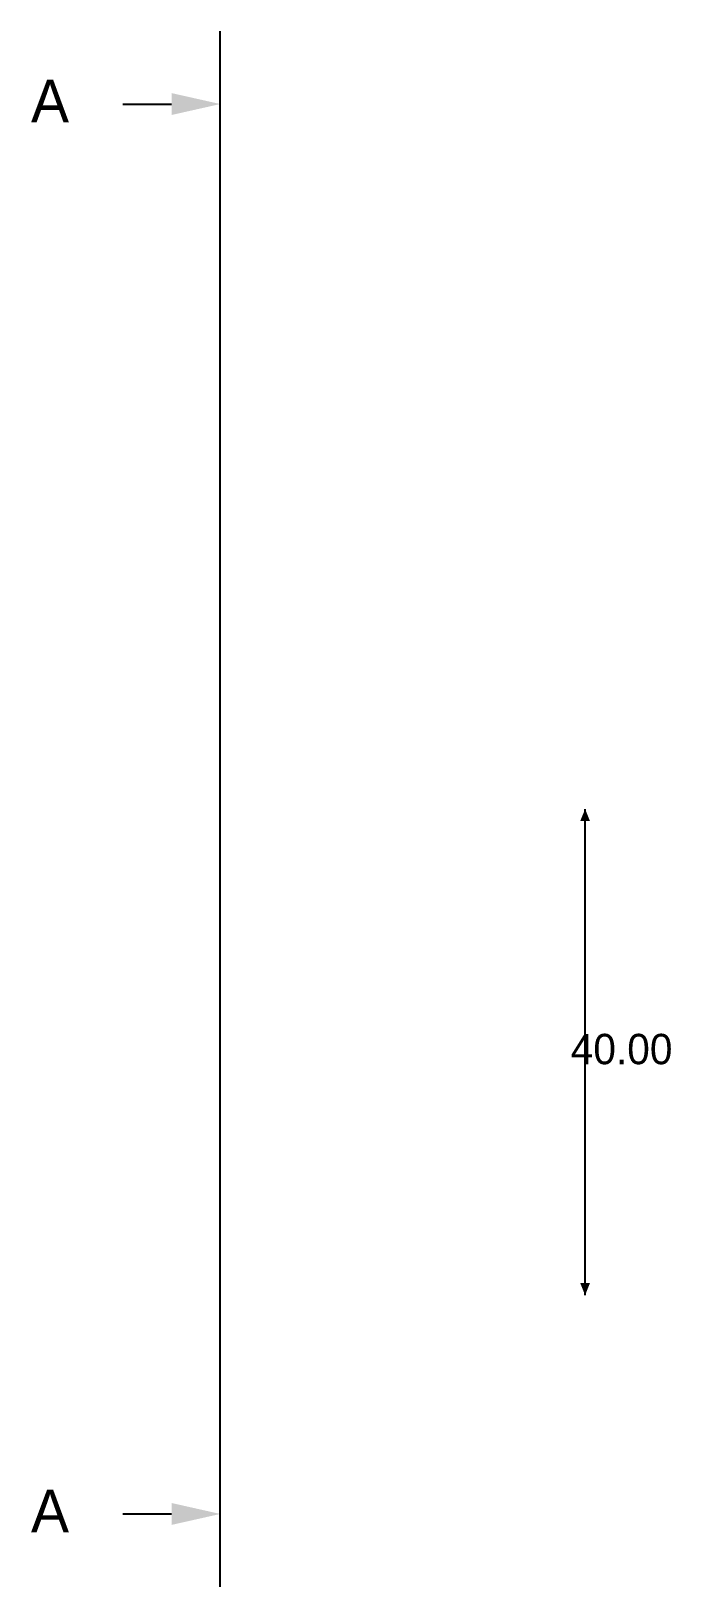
# Model space of a CAD drawing. Header units: millimetres. Extents: x 84 to 137, y 56 to 184.
import ezdxf
from ezdxf.enums import TextEntityAlignment as Align

# ---------------------------------------------------------------- set-up
doc = ezdxf.new("R2010")
doc.units = ezdxf.units.MM

msp = doc.modelspace()

# ---------------------------------------------------------------- linework, layer by layer
at = {"layer": 'Dims'}
msp.add_line((130, 80), (130, 120), dxfattribs=at)
for points in [[(129.6, 119), (130, 120), (130.4, 119)], [(129.6, 81), (130, 80), (130.4, 81)]]:
    msp.add_solid(points, dxfattribs=at)
at = {"layer": 'Smart Centers'}
for p, q in [((100, 56), (100, 184)), ((92, 178), (96, 178)), ((92, 62), (96, 62))]:
    msp.add_line(p, q, dxfattribs=at)
for points in [[(96, 178.9), (100, 178), (96, 177.1)], [(96, 62.9), (100, 62), (96, 61.1)]]:
    msp.add_solid(points, dxfattribs=at)

# ---------------------------------------------------------------- texts
at = {"layer": 'Dims'}
msp.add_text('40.00', height=2.5, dxfattribs=at).set_placement((133, 99), align=Align.CENTER)
at = {"layer": 'Notes'}
for p in [(86, 176.5), (86, 60.5)]:
    msp.add_text('A', height=3.5, dxfattribs=at).set_placement(p, align=Align.CENTER)

doc.saveas('drawing.dxf')
